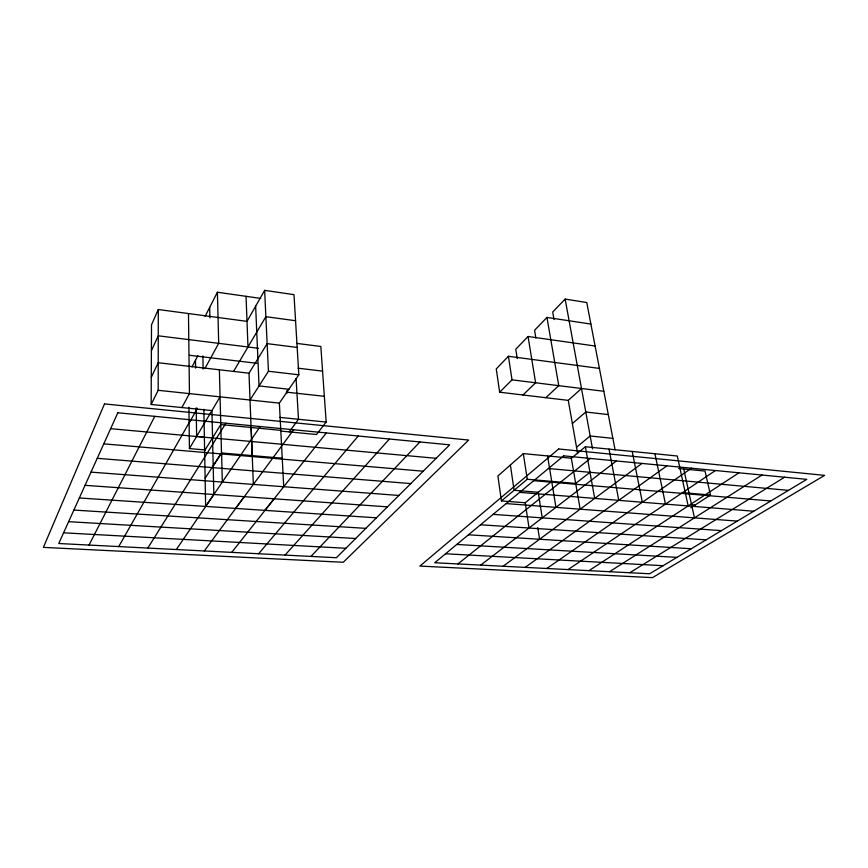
<?xml version="1.0" encoding="UTF-8"?>
<svg xmlns="http://www.w3.org/2000/svg" width="868" height="868" viewBox="0 0 868 868"><rect width="100%" height="100%" fill="white"/><g stroke="black" fill="none" stroke-linecap="round" stroke-linejoin="round"><path stroke-width="1.3" d="M213.843 494.5L211.933 410.575L151.162 404.466L158.182 390.307L158.291 309.518L247.011 321.366L264.632 290.368L293.992 294.643L298.82 374.792L279.366 403.121L283.717 486.731M151.162 404.466L151.509 324.806L158.291 309.518M151.39 350.737L158.247 335.808L258.425 348.285M151.282 377.287L158.215 362.737L248.997 373.197L267.138 343.641L297.171 347.439M205.119 316.353L217.401 292.245L260.747 298.418M89.046 545.061L154.754 416.347M192.002 366.871L197.893 355.706M181.868 407.548L189.452 393.616L188.475 313.554M205.076 368.238L218.703 343.337L217.401 292.245M118.721 546.58L190.765 419.819M189.105 423.009L197.47 408.296M233.514 371.515L265.868 316.69L295.565 320.726M205.401 449.971L189.408 448.593L220.06 396.85M204.62 450.666L220.765 424.571L280.831 430.344M147.81 548.066L225.908 423.215M250.027 400.018L268.44 371.254L264.632 290.368M205.13 478.214L221.492 452.977L219.376 369.779M213.224 465.866L221.579 452.977L222.316 482.076M213.767 494.5L205.64 506.413L203.861 409.284M176.334 549.531L260.194 426.535M289.239 431.895L298.483 419.277L296.086 378.589M235.586 508.409L244.244 496.67M204.295 550.963L293.655 429.769M296.672 343.381L320.834 346.473L326.173 422.065L316.494 434.51L281.297 431.136M264.914 510.373L274.082 498.785M231.734 552.363L326.335 432.926M258.642 553.741L358.245 436.007M285.04 555.097L389.428 439.024M310.95 556.421L419.895 441.964M599.419 368.423L508.409 356.271L496.257 368.922L499.675 392.206L568.269 400.376L581.495 388.495M595.112 346.028L528.048 336.48L515.776 349.229L517.241 358.56M590.891 324.068L546.948 317.428L534.579 330.274L535.871 338.043M615.087 449.874L586.746 302.531L565.144 299.08L552.699 311.992L554.034 319.565M499.675 392.206L512.022 379.848L603.813 391.273M522.959 394.973L535.61 382.788L528.048 336.48M545.82 397.696L558.764 385.663L546.948 317.428M580.149 509.19L571.328 458.217L523.328 453.617L497.896 475.979L501.422 500.934L525.227 502.756L551.712 481.371M572.359 423.573L585.791 411.996L608.294 414.589M501.422 500.934L527.256 479.266L575.69 483.433L590.012 472.279M576.526 447.248L590.175 435.975L612.873 438.373M571.296 458.25L585.379 446.738L677.279 456.004L688.161 505.935M457.913 563.94L590.327 458.434M480.72 565.111L616.41 460.951M503.114 566.261L641.951 463.425M525.129 567.39L666.95 465.834M546.775 568.497L691.449 468.199M568.052 569.582L715.449 470.521M588.971 570.656L738.972 472.8M690.852 507.758L710.491 495.031L705.011 471.053L678.646 468.525M609.531 571.708L762.028 475.024M629.767 572.739L784.629 477.205M63.592 532.811L345.844 548.294M445.566 553.762L663.087 565.697M68.626 521.679L355.663 538.518M456.807 544.453L676.953 557.365M73.867 510.069L365.851 528.362M468.449 534.796L691.286 548.75M79.335 497.972L376.43 517.816M480.536 524.771L706.107 539.853M85.042 485.331L387.432 506.858M493.078 514.377L721.427 530.641M91.01 472.127L398.879 495.454M506.109 503.581L737.301 521.104M97.249 458.315L410.792 483.584M519.65 492.362L753.739 511.23M691.123 504.688L695.105 505.002M103.78 443.852L423.204 471.216M533.733 480.677L770.773 500.988M221.492 452.977L282.263 458.195M683.908 492.742L710.491 495.031M204.392 437.125L196.624 436.409L196.201 407.797M110.627 428.684L436.159 458.304M548.402 468.525L788.448 490.366M279.648 417.389L326.173 422.065M158.182 390.307L279.366 403.121M286.299 392.13L324.35 396.307M288.892 389.255L259.044 385.934L255.648 306.187M268.44 371.254L298.82 374.792M189.408 355.262L257.047 363.312M298.039 368.195L322.57 371.124M683.734 469.013L694.465 517.86M654.949 453.747L665.474 504.113M632.208 451.447L642.342 502.246M609.032 449.103L618.765 500.348M565.144 299.08L592.529 448.864M585.379 446.738L594.71 498.406M568.269 400.376L577.643 453.606M547.556 455.939L555.954 507.357M542.25 517.881L538.225 492.264L514.095 490.301L510.384 464.998M537.769 527.549L539.581 539.245M508.409 356.271L512.022 379.848M523.328 453.617L527.256 479.266M525.227 502.756L529.035 528.015M286.972 390.437L287.113 393.074M251.167 427.49L253.347 484.431M246.045 296.324L247.988 346.983M248.997 373.197L252.165 455.613M209.687 307.391L209.915 317.883M202.884 355.837L203.123 369.074M195.484 360.274L195.593 368.108M188.92 407.2L189.408 448.593M104.485 403.935L43.4 547.382L343.251 562.269L468.655 440.054L104.485 403.935M117.82 412.777L58.764 543.509L336.383 557.723L449.667 444.839L117.82 412.777M558.666 448.984L419.895 566.077L652.486 577.632L824.6 475.36L558.666 448.984M563.69 455.863L434.716 562.757L649.665 573.759L806.784 479.353L563.69 455.863"/></g></svg>
